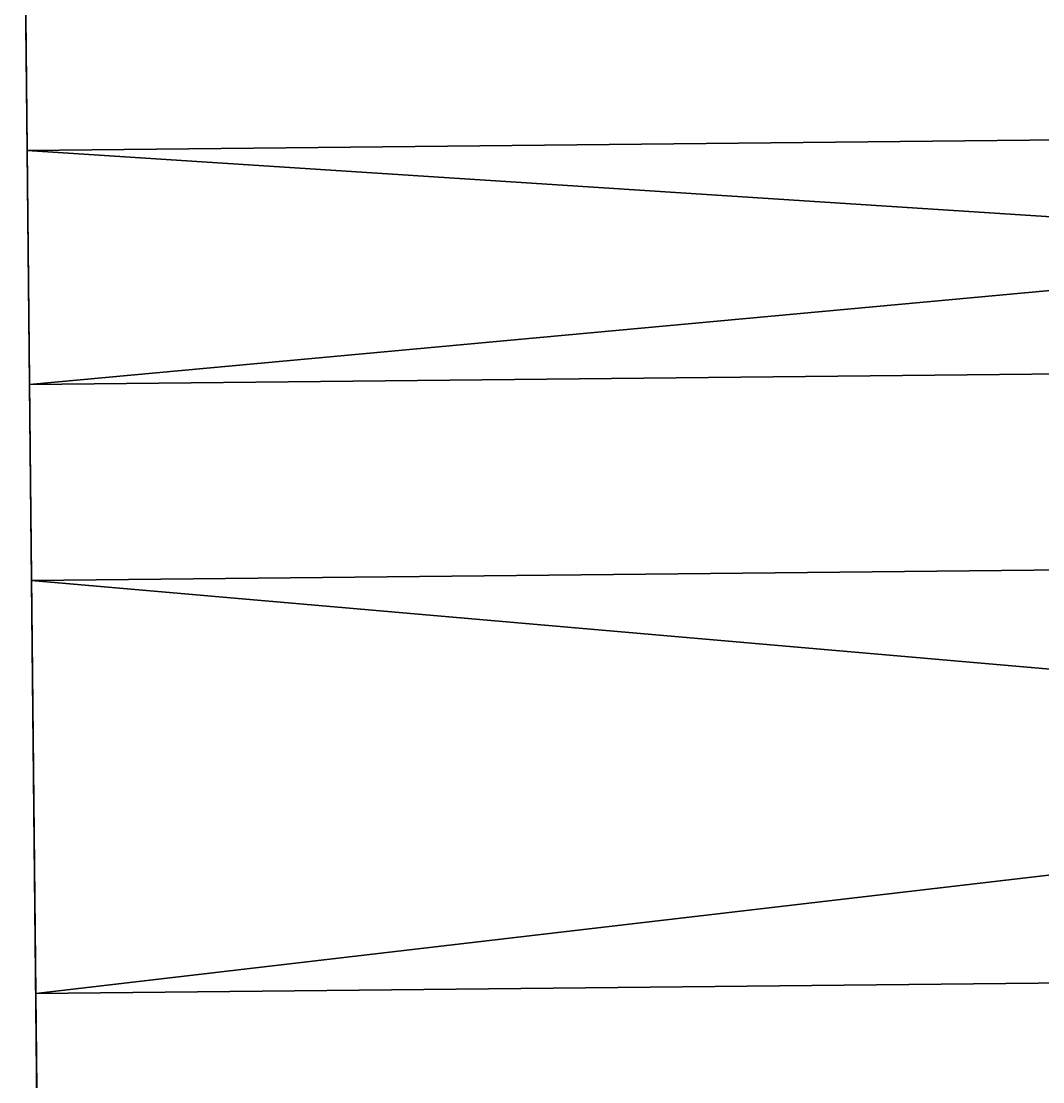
# Model space of a CAD drawing. Header units: centimetres. Extents: x -34.4 to 26.9, y -32.2 to 31.9.
# Drawn here: x -25.926 to -21.529, y 22.269 to 26.834 of the extents above; entities that cross this region are included whole.
import ezdxf

# ---------------------------------------------------------------- set-up
doc = ezdxf.new("R2010")
doc.units = ezdxf.units.CM
doc.layers.get('0').update_dxf_attribs({"color": 153})

msp = doc.modelspace()

# ---------------------------------------------------------------- meshes
at = {"color": 134}
mesh = msp.add_polyface(dxfattribs=at)
corners = [(-1.273, 27.5387, 56.9952), (-1.2522, 25.524, 54.8243), (-25.8905, 25.2701, 54.8243), (-1.2252, 22.9032, 52.9993), (-25.8635, 22.6493, 52.9993), (-1.2435, 24.6809, 55.7134), (-1.2626, 26.5309, 57.7132), (-25.9009, 26.2771, 57.7132), (-1.2766, 27.8855, 59.8198), (-25.9149, 27.6317, 59.8198), (-1.2768, 27.9049, 98.0565), (-1.2758, 27.8103, 101.2832), (-25.7498, 27.5582, 101.2832), (-1.2762, 27.849, 103.7207), (-25.3054, 27.6014, 103.7207), (-1.2777, 28.0003, 105.5025), (-24.6536, 27.7595, 105.5025), (-1.2802, 28.244, 106.762), (-23.8662, 28.0113, 106.762), (-13.2898, 28.0435, 93.4373), (-13.8364, 28.0991, 92.4915), (-3.59, 28.2046, 92.4915), (-4.1354, 28.1379, 93.4373), (-13.241, 28.0263, 93.7126), (-4.1838, 28.1196, 93.7126), (-13.834, 27.8613, 96.5341), (-4.1342, 28.0145, 95.5883), (-3.5876, 27.9669, 96.5341), (-14.6701, 27.8131, 97.2361), (-2.7506, 27.9359, 97.2361), (-25.9151, 27.6511, 98.0565), (-13.0995, 27.9827, 94.5128), (-4.3244, 28.0731, 94.5128), (-13.2885, 27.9202, 95.5883), (-11.539, 27.8258, 2.3951), (-11.4934, 27.6921, 2.171), (-9.5789, 28.344, 2.171), (-11.4576, 27.5868, 1.9299), (-9.5431, 28.2388, 1.9299), (-9.5176, 28.1637, 1.6748), (-11.4321, 27.5118, 1.6748), (-9.5029, 28.1207, 1.4087), (-11.4174, 27.4688, 1.4087), (-10.2245, 28.102, 1.2029), (-9.7386, 28.0995, 1.2029), (-9.7483, 28.1278, 1.542), (-10.8599, 27.9999, 1.8164), (-10.9026, 28.1252, 2.0997), (-11.2928, 27.8468, 2.1792), (-11.2463, 27.7105, 1.8708), (-11.218, 27.6273, 1.542), (-10.8339, 27.9235, 1.5144), (-10.8251, 27.8975, 1.2029), (-11.2084, 27.599, 1.2029), (-11.218, 27.6273, 0.8639), (-10.8339, 27.9235, 0.8915), (-10.8599, 27.9999, 0.5895), (-11.2463, 27.7105, 0.5351), (-11.2928, 27.8469, 0.2267), (-10.9026, 28.1252, 0.3062), (-10.8405, 28.4175, 0.9743), (-10.8405, 28.4175, 1.4316), (-8.2204, 25.1392, 4.4911), (-10.3516, 31.3978, 4.2412), (-12.9042, 30.5285, 4.2412), (-6.1172, 18.9626, 4.7054)]
mesh.append_faces([[corners[k] for k in face] for face in [(19, 21, 22, 19), (28, 27, 29, 28), (29, 10, 30, 29), (31, 24, 32, 31)]], dxfattribs={"vtx0": -1, "vtx2": -1, "vtx3": -1, "color": 134})
mesh.append_faces([[corners[k] for k in face] for face in [(25, 32, 26, 25)]], dxfattribs={"vtx0": -1, "vtx3": -1, "color": 134})
mesh.append_faces([[corners[k] for k in face] for face in [(19, 20, 21, 19), (23, 19, 22, 23), (33, 31, 32, 33)]], dxfattribs={"vtx1": -1, "vtx2": -1, "vtx3": -1, "color": 134})
mesh.append_faces([[corners[k] for k in face] for face in [(24, 23, 22, 24)]], dxfattribs={"vtx1": -1, "vtx3": -1, "color": 134})
mesh.append_faces([[corners[k] for k in face] for face in [(0, 1, 2, 0), (1, 3, 4, 1), (5, 6, 7, 5), (6, 8, 9, 6), (10, 11, 12, 10), (11, 13, 14, 11), (13, 15, 16, 13), (15, 17, 18, 15), (25, 26, 27, 25), (31, 23, 24, 31), (34, 35, 36, 34), (35, 37, 38, 35), (39, 38, 37, 39), (37, 40, 39, 37), (41, 39, 40, 41), (40, 42, 41, 40), (43, 44, 45, 43), (46, 47, 48, 46), (46, 49, 50, 46), (50, 51, 46, 50), (52, 51, 50, 52), (52, 53, 54, 52), (54, 55, 52, 54), (56, 55, 54, 56), (56, 57, 58, 56), (58, 59, 56, 58), (52, 55, 60, 52), (46, 51, 61, 46), (62, 63, 64, 62), (63, 62, 65, 63)]], dxfattribs={"vtx2": -1, "vtx3": -1, "color": 134})
mesh = msp.add_polyface(dxfattribs=at)
corners = [(-1.2252, 22.9032, 52.9993), (-1.1913, 19.6143, 51.7532), (-25.8296, 19.3604, 51.7532), (-1.1499, 15.5951, 51.3194), (-25.7882, 15.3412, 51.3194), (-1.0962, 10.3809, 51.5077), (-25.7345, 10.127, 51.5077), (-1.0299, 3.9481, 51.8944), (-25.6682, 3.6942, 51.8944), (-1.0297, 3.9286, 53.0616), (-1.0963, 10.3901, 52.6767), (-25.7346, 10.1362, 52.6767), (-1.15, 15.6066, 52.4891), (-25.7883, 15.3528, 52.4891), (-1.1878, 19.2739, 52.888), (-25.8261, 19.02, 52.888), (-1.2188, 22.2803, 54.0339), (-25.8571, 22.0264, 54.0339), (-1.2435, 24.6809, 55.7134), (-25.8818, 24.4271, 55.7134), (-6.1172, 18.9626, 4.7054), (-8.2204, 25.1392, 4.4911), (-10.7731, 24.27, 4.4911), (-8.6698, 18.0934, 4.7054), (-4.9558, 15.552, 4.8324), (-7.5085, 14.6828, 4.8324), (-3.8518, 12.3099, 4.9074), (-6.4045, 11.4407, 4.9074), (-2.8655, 9.4135, 4.9442), (-5.4182, 8.5443, 4.9442), (-4.61, 6.1708, 4.9562), (-2.0573, 7.04, 4.9562), (-4.1332, 4.7707, 4.9571), (-3.8731, 4.9798, 4.957), (-1.9757, 5.6259, 4.957), (-10.3516, 31.3978, 4.0796), (-1.4875, 5.3666, 4.0796), (-4.0401, 4.4974, 4.0796), (-12.9042, 30.5285, 4.0796), (-10.3516, 31.3978, 4.2412), (-1.5729, 5.6175, 4.0954), (-4.1332, 4.7707, 4.0954), (-12.9042, 30.5285, 4.2412), (-3.8731, 4.9798, 4.0954), (-1.9757, 5.6259, 4.0954), (-3.0505, 5.2496, 4.96), (-3.0505, 5.2496, 4.0787), (-4.7721, 4.2231, 4.0787)]
mesh.append_faces([[corners[k] for k in face] for face in [(40, 36, 39, 40), (39, 20, 26, 39), (40, 39, 26, 40), (41, 30, 27, 41), (27, 23, 42, 27), (41, 27, 42, 41), (41, 42, 37, 41)]], dxfattribs={"vtx0": -1, "vtx1": -1, "vtx2": -1, "vtx3": -1, "color": 134})
mesh.append_faces([[corners[k] for k in face] for face in [(30, 33, 34, 30)]], dxfattribs={"vtx0": -1, "vtx2": -1, "vtx3": -1, "color": 134})
mesh.append_faces([[corners[k] for k in face] for face in [(0, 1, 2, 0), (1, 3, 4, 1), (3, 5, 6, 3), (5, 7, 8, 5), (9, 10, 11, 9), (10, 12, 13, 10), (12, 14, 15, 12), (14, 16, 17, 14), (16, 18, 19, 16), (20, 21, 22, 20), (22, 23, 20, 22), (24, 20, 23, 24), (23, 25, 24, 23), (26, 24, 25, 26), (25, 27, 26, 25), (28, 26, 27, 28), (27, 29, 28, 27), (29, 30, 31, 29), (30, 32, 33, 30), (35, 36, 37, 35), (37, 38, 35, 37), (36, 35, 39, 36), (20, 24, 26, 20), (41, 32, 30, 41), (30, 29, 27, 30), (27, 25, 23, 27), (23, 22, 42, 23), (42, 38, 37, 42), (33, 43, 44, 33), (45, 46, 47, 45)]], dxfattribs={"vtx2": -1, "vtx3": -1, "color": 134})
mesh = msp.add_polyface(dxfattribs=at)
corners = [(-25.8905, 25.2701, 54.8243), (-25.9113, 27.2849, 56.9952), (-1.273, 27.5387, 56.9952), (-25.8635, 22.6493, 52.9993), (-1.2522, 25.524, 54.8243), (-25.8296, 19.3604, 51.7532), (-1.2252, 22.9032, 52.9993), (-25.7882, 15.3412, 51.3194), (-1.1913, 19.6143, 51.7532), (-25.7345, 10.127, 51.5077), (-1.1499, 15.5951, 51.3194), (-25.7883, 15.3528, 52.4891), (-25.7346, 10.1362, 52.6767), (-1.0963, 10.3901, 52.6767), (-25.8261, 19.02, 52.888), (-1.15, 15.6066, 52.4891), (-25.8571, 22.0264, 54.0339), (-1.1878, 19.2739, 52.888), (-25.8818, 24.4271, 55.7134), (-1.2188, 22.2803, 54.0339), (-25.9009, 26.2771, 57.7132), (-1.2435, 24.6809, 55.7134), (-25.9149, 27.6317, 59.8198), (-1.2626, 26.5309, 57.7132), (-25.7498, 27.5582, 101.2832), (-25.9151, 27.6511, 98.0565), (-1.2768, 27.9049, 98.0565), (-25.3054, 27.6014, 103.7207), (-1.2758, 27.8103, 101.2832), (-24.6536, 27.7595, 105.5025), (-1.2762, 27.849, 103.7207), (-23.8662, 28.0113, 106.762), (-1.2777, 28.0003, 105.5025), (-25.9264, 28.7559, 59.2786), (-25.6682, 3.6942, 51.8944), (-25.2858, 28.8523, 103.696), (-19.1993, 27.9827, 93.4373), (-19.2476, 27.9644, 93.7126), (-25.9176, 27.8956, 93.7126), (-15.6961, 27.7815, 97.6096), (-2.7506, 27.9359, 97.2361), (-16.7881, 27.7703, 97.6096), (-17.8145, 27.7807, 97.2361), (-18.6514, 27.8116, 96.5341), (-19.198, 27.8593, 95.5883), (-19.3883, 27.9179, 94.5128)]
mesh.append_faces([[corners[k] for k in face] for face in [(39, 40, 25, 39)]], dxfattribs={"vtx0": -1, "vtx1": -1, "vtx2": -1, "vtx3": -1, "color": 134})
mesh.append_faces([[corners[k] for k in face] for face in [(45, 25, 38, 45)]], dxfattribs={"vtx0": -1, "vtx2": -1, "vtx3": -1, "color": 134})
mesh.append_faces([[corners[k] for k in face] for face in [(45, 38, 37, 45)]], dxfattribs={"vtx0": -1, "vtx3": -1, "color": 134})
mesh.append_faces([[corners[k] for k in face] for face in [(41, 39, 25, 41), (42, 41, 25, 42), (43, 42, 25, 43), (44, 43, 25, 44), (45, 44, 25, 45)]], dxfattribs={"vtx1": -1, "vtx2": -1, "vtx3": -1, "color": 134})
mesh.append_faces([[corners[k] for k in face] for face in [(0, 1, 2, 0), (3, 0, 4, 3), (5, 3, 6, 5), (7, 5, 8, 7), (9, 7, 10, 9), (11, 12, 13, 11), (14, 11, 15, 14), (16, 14, 17, 16), (18, 16, 19, 18), (20, 18, 21, 20), (22, 20, 23, 22), (24, 25, 26, 24), (27, 24, 28, 27), (29, 27, 30, 29), (31, 29, 32, 31), (33, 1, 20, 33), (20, 22, 33, 20), (1, 0, 18, 1), (18, 20, 1, 18), (0, 3, 16, 0), (16, 18, 0, 16), (3, 5, 14, 3), (14, 16, 3, 14), (5, 7, 11, 5), (11, 14, 5, 11), (9, 12, 11, 9), (11, 7, 9, 11), (12, 9, 34, 12), (24, 27, 35, 24), (36, 37, 38, 36)]], dxfattribs={"vtx2": -1, "vtx3": -1, "color": 134})

doc.saveas('drawing.dxf')
